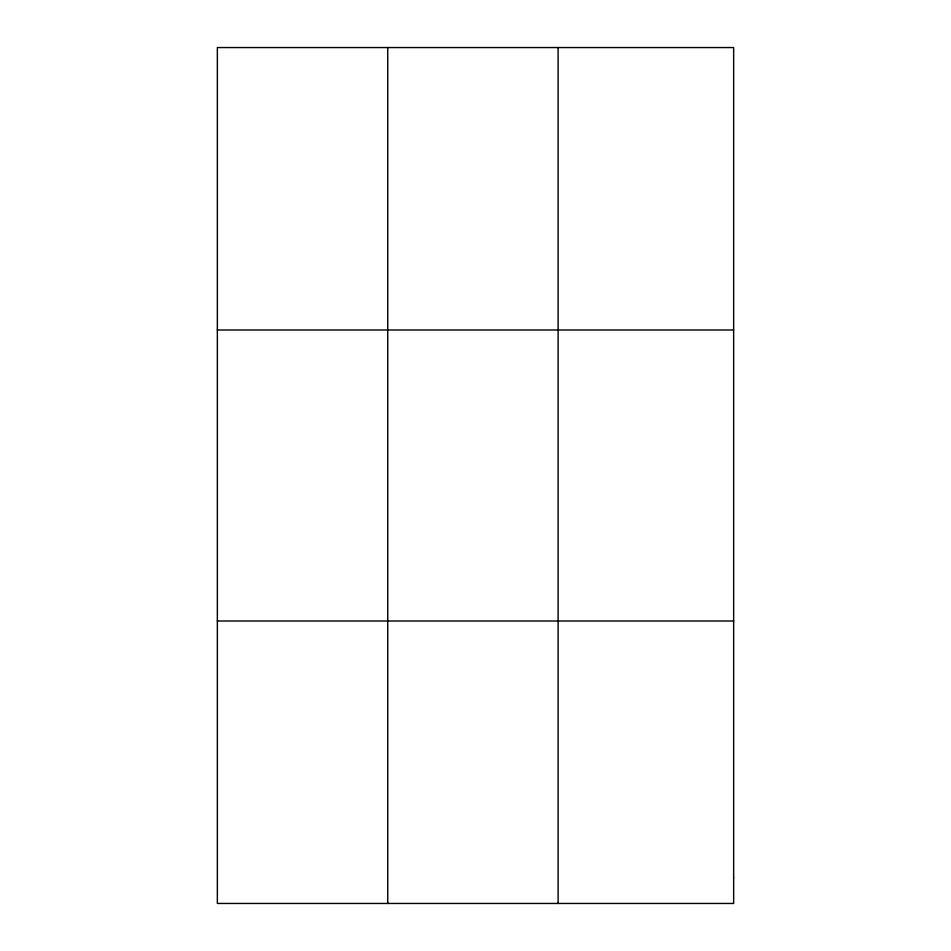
<?xml version="1.0" encoding="UTF-8"?>
<svg xmlns="http://www.w3.org/2000/svg" width="951" height="951" viewBox="0 0 951 951"><rect width="100%" height="100%" fill="white"/><g stroke="black" fill="none" stroke-linecap="round" stroke-linejoin="round"><path stroke-width="1.43" d="M387.735 903.45L387.735 47.55M558.106 903.45L558.106 47.55M217.351 329.997L733.649 329.997M217.351 621.003L733.649 621.003M733.649 877.773L733.649 903.45L217.351 903.45L217.351 47.55L733.649 47.55L733.649 877.773"/></g></svg>
